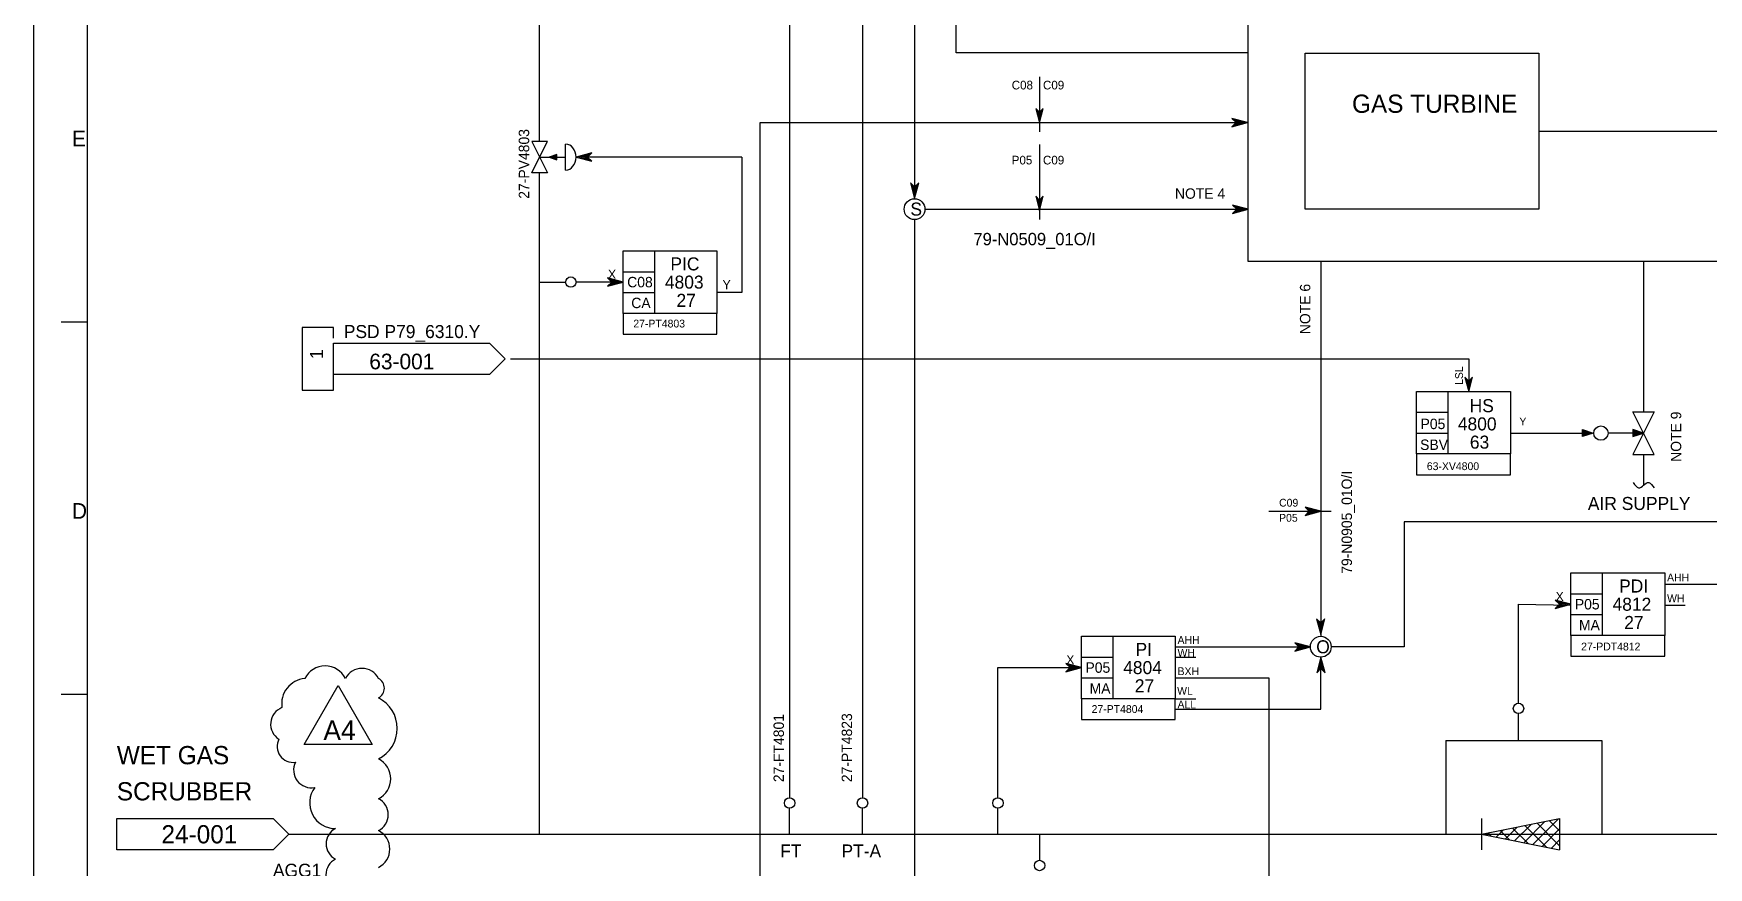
# Model space of a CAD drawing. Extents: x 0 to 841, y 0 to 594.
# Drawn here: x 0 to 321.6, y 193.6 to 353.7 of the extents above; entities that cross this region are included whole.
import ezdxf

# ---------------------------------------------------------------- set-up
doc = ezdxf.new("R2010")
doc.units = 0
for name, color, linetype in [('01-LIN-025-A', 7, 'Continuous'), ('08-LIN-050-A', 7, 'Continuous'), ('09-LIN-050-B', 7, 'Continuous'), ('12-LIN-100-A', 7, 'Continuous'), ('18-LIN-025-SP', 7, 'Continuous'), ('36-TXT-035', 7, 'Continuous'), ('43-', 7, 'Continuous'), ('45-', 7, 'Continuous'), ('46-', 7, 'Continuous'), ('47-', 7, 'Continuous'), ('48-BOR-018', 7, 'Continuous'), ('50-REV-035-TRNG', 7, 'Continuous'), ('51-REV-035-CLD', 7, 'Continuous'), ('60-', 7, 'Continuous'), ('Default', 7, 'Continuous')]:
    doc.layers.add(name, color=color, linetype=linetype)

msp = doc.modelspace()

# ---------------------------------------------------------------- linework, layer by layer
at = {"layer": '01-LIN-025-A'}
for p, q in [((10.33, 582.23), (10.33, 10.38)), ((10.33, 582.23), (10.33, 10.38)), ((139.51, 336.63), (233.05, 336.63)), ((171.18, 320), (233.18, 320)), ((247.18, 310), (247.18, 238)), ((10.33, 298.32), (5.32, 298.32)), ((10.33, 298.32), (5.32, 298.32)), ((91.59, 291.26), (275.59, 291.26)), ((275.59, 291.26), (275.59, 285.26)), ((283.59, 277.02), (299.08, 277.02)), ((237.18, 262), (249.18, 262)), ((313.18, 244), (317.18, 244)), ((219.18, 236), (245.18, 236)), ((219.18, 234), (223.18, 234)), ((10.33, 226.84), (5.32, 226.84)), ((10.33, 226.84), (5.32, 226.84)), ((219.18, 226), (223.18, 226)), ((271.18, 218), (301.18, 218)), ((271.18, 218), (271.18, 200)), ((301.18, 218), (301.18, 200))]:
    msp.add_line(p, q, dxfattribs=at)
for points in [[(233.18, 350), (177.18, 350), (177.18, 478), (211.18, 478)], [(169.18, 418), (169.18, 322)], [(193.18, 345.41), (193.18, 334.86)], [(139.51, 139.89), (139.51, 336.63)], [(193.18, 332.39), (193.18, 318)], [(169.18, 318), (169.18, 178), (211.18, 178)], [(57.59, 295.26), (57.59, 297.26), (53.59, 297.26), (51.59, 297.26), (51.59, 285.26), (57.59, 285.26), (57.59, 289.26)], [(325.18, 260), (263.18, 260), (263.18, 236), (249.18, 236)], [(313.18, 248), (327.18, 248), (327.18, 258)], [(219.18, 224), (247.18, 224), (247.18, 234)], [(219.18, 230), (237.18, 230), (237.18, 188), (309.18, 188), (309.18, 150)], [(278.05, 200), (293.05, 203)], [(278.05, 203), (278.05, 197)], [(287.92, 198.02), (292.86, 202.96)], [(293.05, 203), (293.05, 197)], [(278.05, 200), (293.05, 197)], [(279.09, 199.79), (279.6, 200.31)], [(279.91, 199.63), (279.29, 200.25)], [(280.85, 199.44), (282.26, 200.84)], [(283.44, 198.92), (281.65, 200.72)], [(282.62, 199.09), (284.91, 201.37)], [(286.98, 198.21), (284, 201.19)], [(284.39, 198.73), (287.56, 201.9)], [(286.16, 198.38), (290.21, 202.43)], [(290.51, 197.51), (286.36, 201.66)], [(293.05, 197.8), (288.72, 202.13)], [(289.69, 197.67), (293.05, 201.03)], [(293.05, 200.63), (291.07, 202.6)], [(291.46, 197.32), (293.05, 198.91)]]:
    msp.add_lwpolyline(points, dxfattribs=at)
for centre in [(169.18, 320), (247.18, 236)]:
    msp.add_circle(centre, 2, dxfattribs=at)
msp.add_open_spline([(307.18, 267.51), (307.51, 267.05), (308.18, 266.13), (309.18, 267.01), (310.18, 267.88), (310.84, 266.97), (311.18, 266.51)], degree=3, dxfattribs=at)
at = {"layer": '08-LIN-050-A'}
for p, q in [((97.18, 333), (97.18, 359.69)), ((97.18, 200), (97.18, 327)), ((309.18, 310), (309.18, 281.11)), ((309.18, 272.91), (309.18, 267.01)), ((49, 200), (343.18, 200))]:
    msp.add_line(p, q, dxfattribs=at)
at = {"layer": '09-LIN-050-B'}
msp.add_lwpolyline([(0, 0), (841, 0), (841, 594), (0, 594)], close=True, dxfattribs=at)
msp.add_lwpolyline([(0, 0), (841, 0), (841, 594), (0, 594)], close=True, dxfattribs=at)
at = {"layer": '18-LIN-025-SP'}
msp.add_lwpolyline([(233.18, 310.03), (381.18, 310.03), (381.18, 382.03), (233.18, 382.03)], close=True, dxfattribs=at)
at = {"layer": '43-'}
for p, q in [((57.59, 294.26), (87.59, 294.26)), ((57.59, 288.26), (57.59, 294.26)), ((87.59, 294.26), (90.59, 291.26)), ((90.59, 291.26), (87.59, 288.26)), ((87.59, 288.26), (57.59, 288.26)), ((16, 203), (46, 203)), ((16, 197), (16, 203)), ((46, 203), (49, 200)), ((49, 200), (46, 197)), ((46, 197), (16, 197))]:
    msp.add_line(p, q, dxfattribs=at)
at = {"layer": '46-'}
for p, q in [((193.18, 338.6), (192.46, 339.32)), ((192.46, 339.32), (193.18, 336.62)), ((193.18, 338.42), (192.64, 338.96)), ((192.64, 338.96), (193.18, 336.98)), ((193.18, 338.24), (192.82, 338.6)), ((192.82, 338.6), (193.18, 337.34)), ((193.18, 338.06), (193, 338.24)), ((193, 338.24), (193.18, 337.7)), ((193.18, 336.62), (193.9, 339.32)), ((193.9, 339.32), (193.18, 338.6)), ((193.18, 336.98), (193.72, 338.96)), ((193.72, 338.96), (193.18, 338.42)), ((193.18, 337.34), (193.54, 338.6)), ((193.54, 338.6), (193.18, 338.24)), ((193.18, 337.7), (193.36, 338.24)), ((193.36, 338.24), (193.18, 338.06)), ((233.11, 336.63), (230.11, 337.43)), ((230.11, 337.43), (230.91, 336.63)), ((230.91, 336.63), (230.11, 335.83)), ((230.11, 335.83), (233.11, 336.63)), ((232.71, 336.63), (230.51, 337.23)), ((230.51, 337.23), (231.11, 336.63)), ((231.11, 336.63), (230.51, 336.03)), ((230.51, 336.03), (232.71, 336.63)), ((232.31, 336.63), (230.91, 337.03)), ((230.91, 337.03), (231.31, 336.63)), ((231.31, 336.63), (230.91, 336.23)), ((230.91, 336.23), (232.31, 336.63)), ((231.91, 336.63), (231.31, 336.83)), ((231.31, 336.83), (231.51, 336.63)), ((231.51, 336.63), (231.31, 336.43)), ((231.31, 336.43), (231.91, 336.63)), ((107.18, 330.8), (104.18, 330)), ((104.18, 330), (107.18, 329.2)), ((106.78, 330.6), (104.58, 330)), ((104.58, 330), (106.78, 329.4)), ((106.38, 330.4), (104.98, 330)), ((104.98, 330), (106.38, 329.6)), ((105.98, 330.2), (105.38, 330)), ((105.38, 330), (105.98, 329.8)), ((105.78, 330), (105.98, 330.2)), ((105.98, 329.8), (105.78, 330)), ((105.98, 330), (106.38, 330.4)), ((106.38, 329.6), (105.98, 330)), ((106.18, 330), (106.78, 330.6)), ((106.78, 329.4), (106.18, 330)), ((106.38, 330), (107.18, 330.8)), ((107.18, 329.2), (106.38, 330)), ((169.18, 324.26), (168.38, 325.06)), ((168.38, 325.06), (169.18, 322.06)), ((169.18, 322.06), (169.98, 325.06)), ((169.98, 325.06), (169.18, 324.26)), ((169.18, 324.06), (168.58, 324.66)), ((168.58, 324.66), (169.18, 322.46)), ((169.18, 323.86), (168.78, 324.26)), ((168.78, 324.26), (169.18, 322.86)), ((169.18, 323.66), (168.98, 323.86)), ((168.98, 323.86), (169.18, 323.26)), ((169.18, 322.46), (169.78, 324.66)), ((169.78, 324.66), (169.18, 324.06)), ((169.18, 322.86), (169.58, 324.26)), ((169.58, 324.26), (169.18, 323.86)), ((169.18, 323.26), (169.38, 323.86)), ((169.38, 323.86), (169.18, 323.66)), ((193.18, 321.74), (192.46, 322.47)), ((192.46, 322.47), (193.18, 319.76)), ((193.18, 321.56), (192.64, 322.1)), ((192.64, 322.1), (193.18, 320.12)), ((193.18, 321.38), (192.82, 321.74)), ((192.82, 321.74), (193.18, 320.48)), ((193.18, 319.76), (193.9, 322.47)), ((193.9, 322.47), (193.18, 321.74)), ((193.18, 320.12), (193.72, 322.1)), ((193.72, 322.1), (193.18, 321.56)), ((193.18, 320.48), (193.54, 321.74)), ((193.54, 321.74), (193.18, 321.38)), ((193.18, 321.2), (193, 321.38)), ((193, 321.38), (193.18, 320.84)), ((193.18, 320.84), (193.36, 321.38)), ((193.36, 321.38), (193.18, 321.2)), ((233.24, 320), (230.24, 320.8)), ((230.24, 320.8), (231.04, 320)), ((231.04, 320), (230.24, 319.2)), ((230.24, 319.2), (233.24, 320)), ((232.84, 320), (230.64, 320.6)), ((230.64, 320.6), (231.24, 320)), ((231.24, 320), (230.64, 319.4)), ((230.64, 319.4), (232.84, 320)), ((232.44, 320), (231.04, 320.4)), ((231.04, 320.4), (231.44, 320)), ((231.44, 320), (231.04, 319.6)), ((231.04, 319.6), (232.44, 320)), ((232.04, 320), (231.44, 320.2)), ((231.44, 320.2), (231.64, 320)), ((231.64, 320), (231.44, 319.8)), ((231.44, 319.8), (232.04, 320)), ((113.24, 306), (110.24, 306.8)), ((110.24, 306.8), (111.04, 306)), ((111.04, 306), (110.24, 305.2)), ((110.24, 305.2), (113.24, 306)), ((112.84, 306), (110.64, 306.6)), ((110.64, 306.6), (111.24, 306)), ((111.24, 306), (110.64, 305.4)), ((110.64, 305.4), (112.84, 306)), ((112.44, 306), (111.04, 306.4)), ((111.04, 306.4), (111.44, 306)), ((111.44, 306), (111.04, 305.6)), ((111.04, 305.6), (112.44, 306)), ((112.04, 306), (111.44, 306.2)), ((111.44, 306.2), (111.64, 306)), ((111.64, 306), (111.44, 305.8)), ((111.44, 305.8), (112.04, 306)), ((275.59, 287.01), (274.86, 287.73)), ((274.86, 287.73), (275.59, 285.02)), ((275.59, 286.83), (275.04, 287.37)), ((275.04, 287.37), (275.59, 285.38)), ((275.59, 286.65), (275.23, 287.01)), ((275.23, 287.01), (275.59, 285.74)), ((275.59, 286.47), (275.41, 286.65)), ((275.41, 286.65), (275.59, 286.1)), ((275.59, 285.02), (276.31, 287.73)), ((276.31, 287.73), (275.59, 287.01)), ((275.59, 285.38), (276.13, 287.37)), ((276.13, 287.37), (275.59, 286.83)), ((275.59, 285.74), (275.95, 287.01)), ((275.95, 287.01), (275.59, 286.65)), ((275.59, 286.1), (275.77, 286.65)), ((275.77, 286.65), (275.59, 286.47)), ((247.18, 262), (244.18, 262.8)), ((244.18, 262.8), (244.98, 262)), ((244.98, 262), (244.18, 261.2)), ((244.18, 261.2), (247.18, 262)), ((246.78, 262), (244.58, 262.6)), ((244.58, 262.6), (245.18, 262)), ((245.18, 262), (244.58, 261.4)), ((244.58, 261.4), (246.78, 262)), ((246.38, 262), (244.98, 262.4)), ((244.98, 262.4), (245.38, 262)), ((245.38, 262), (244.98, 261.6)), ((244.98, 261.6), (246.38, 262)), ((245.98, 262), (245.38, 262.2)), ((245.38, 262.2), (245.58, 262)), ((245.58, 262), (245.38, 261.8)), ((245.38, 261.8), (245.98, 262)), ((295.22, 244.16), (292.22, 244.96)), ((292.22, 244.96), (293.02, 244.16)), ((294.82, 244.16), (292.62, 244.76)), ((292.62, 244.76), (293.22, 244.16)), ((294.42, 244.16), (293.02, 244.56)), ((293.02, 244.56), (293.42, 244.16)), ((247.18, 240.57), (246.38, 241.37)), ((246.38, 241.37), (247.18, 238.37)), ((247.18, 238.37), (247.98, 241.37)), ((247.98, 241.37), (247.18, 240.57)), ((293.02, 244.16), (292.22, 243.36)), ((292.22, 243.36), (295.22, 244.16)), ((293.22, 244.16), (292.62, 243.56)), ((292.62, 243.56), (294.82, 244.16)), ((293.42, 244.16), (293.02, 243.76)), ((293.02, 243.76), (294.42, 244.16)), ((294.02, 244.16), (293.42, 244.36)), ((293.42, 244.36), (293.62, 244.16)), ((293.62, 244.16), (293.42, 243.96)), ((293.42, 243.96), (294.02, 244.16)), ((247.18, 240.37), (246.58, 240.97)), ((246.58, 240.97), (247.18, 238.77)), ((247.18, 240.17), (246.78, 240.57)), ((246.78, 240.57), (247.18, 239.17)), ((247.18, 239.97), (246.98, 240.17)), ((246.98, 240.17), (247.18, 239.57)), ((247.18, 238.77), (247.78, 240.97)), ((247.78, 240.97), (247.18, 240.37)), ((247.18, 239.17), (247.58, 240.57)), ((247.58, 240.57), (247.18, 240.17)), ((247.18, 239.57), (247.38, 240.17)), ((247.38, 240.17), (247.18, 239.97)), ((245.18, 235.96), (242.18, 236.76)), ((242.18, 236.76), (242.98, 235.96)), ((242.98, 235.96), (242.18, 235.16)), ((242.18, 235.16), (245.18, 235.96)), ((244.78, 235.96), (242.58, 236.56)), ((242.58, 236.56), (243.18, 235.96)), ((243.18, 235.96), (242.58, 235.36)), ((242.58, 235.36), (244.78, 235.96)), ((244.38, 235.96), (242.98, 236.36)), ((242.98, 236.36), (243.38, 235.96)), ((243.38, 235.96), (242.98, 235.56)), ((242.98, 235.56), (244.38, 235.96)), ((243.98, 235.96), (243.38, 236.16)), ((243.38, 236.16), (243.58, 235.96)), ((243.58, 235.96), (243.38, 235.76)), ((243.38, 235.76), (243.98, 235.96)), ((201.24, 232), (198.24, 232.8)), ((198.24, 232.8), (199.04, 232)), ((199.04, 232), (198.24, 231.2)), ((198.24, 231.2), (201.24, 232)), ((200.84, 232), (198.64, 232.6)), ((198.64, 232.6), (199.24, 232)), ((199.24, 232), (198.64, 231.4)), ((198.64, 231.4), (200.84, 232)), ((200.44, 232), (199.04, 232.4)), ((199.04, 232.4), (199.44, 232)), ((199.44, 232), (199.04, 231.6)), ((199.04, 231.6), (200.44, 232)), ((200.04, 232), (199.44, 232.2)), ((199.44, 232.2), (199.64, 232)), ((199.64, 232), (199.44, 231.8)), ((199.44, 231.8), (200.04, 232)), ((247.2, 234.02), (246.4, 231.02)), ((246.4, 231.02), (247.2, 231.82)), ((247.2, 233.62), (246.6, 231.42)), ((246.6, 231.42), (247.2, 232.02)), ((247.2, 233.22), (246.8, 231.82)), ((246.8, 231.82), (247.2, 232.22)), ((247.2, 232.82), (247, 232.22)), ((247, 232.22), (247.2, 232.42)), ((248, 231.02), (247.2, 234.02)), ((247.8, 231.42), (247.2, 233.62)), ((247.6, 231.82), (247.2, 233.22)), ((247.4, 232.22), (247.2, 232.82)), ((247.2, 232.42), (247.4, 232.22)), ((247.2, 232.22), (247.6, 231.82)), ((247.2, 232.02), (247.8, 231.42)), ((247.2, 231.82), (248, 231.02))]:
    msp.add_line(p, q, dxfattribs=at)
for points in [[(145.18, 502), (145.18, 207)], [(159.18, 496), (159.18, 207)], [(136.03, 330), (106.18, 330)], [(136.03, 330), (136.03, 304)], [(113.18, 306), (104.18, 306)], [(136.03, 304), (131.33, 304)], [(285.15, 225.16), (285.15, 244.16), (295.18, 244)], [(185.18, 207), (185.18, 232), (201.24, 232)]]:
    msp.add_lwpolyline(points, dxfattribs=at)
at = {"layer": '47-'}
for p, q in [((97.18, 330), (102.18, 330)), ((97.18, 306), (102.18, 306)), ((309.18, 277.01), (302.34, 277.01)), ((285.15, 218.16), (285.15, 223.16)), ((145.18, 200), (145.18, 205)), ((159.18, 200), (159.18, 205)), ((185.18, 200), (185.18, 205)), ((193.18, 200), (193.18, 195))]:
    msp.add_line(p, q, dxfattribs=at)
for points in [[(97.18, 330), (98.68, 333), (95.68, 333), (98.68, 327), (95.68, 327), (97.18, 330)], [(102.18, 327.5), (102.18, 332.5)], [(309.18, 277.01), (307.13, 272.91), (311.23, 272.91), (307.13, 281.11), (311.23, 281.11), (309.18, 277.01)]]:
    msp.add_lwpolyline(points, dxfattribs=at)
for centre, radius in [((103.18, 306), 1), ((300.97, 277.01), 1.37), ((285.15, 224.16), 1), ((145.18, 206), 1), ((159.18, 206), 1), ((185.18, 206), 1), ((193.18, 194), 1)]:
    msp.add_circle(centre, radius, dxfattribs=at)
msp.add_ellipse((102.18, 330), major_axis=(0, 2.5), ratio=0.8, start_param=3.141593, end_param=6.283185, dxfattribs=at)
at = {"layer": '48-BOR-018'}
for p, q in [((113.24, 312), (131.24, 312)), ((113.24, 300), (113.24, 312)), ((119.24, 312), (119.24, 300)), ((131.24, 312), (131.24, 300)), ((113.24, 308), (119.24, 308)), ((113.24, 304), (119.24, 304)), ((131.24, 300), (113.24, 300)), ((113.24, 300), (113.24, 296)), ((131.24, 296), (131.24, 300)), ((113.24, 296), (131.24, 296)), ((265.59, 285.02), (283.59, 285.02)), ((265.59, 273.02), (265.59, 285.02)), ((271.59, 285.02), (271.59, 273.02)), ((283.59, 285.02), (283.59, 273.02)), ((265.59, 281.02), (271.59, 281.02)), ((265.59, 277.02), (271.59, 277.02)), ((283.59, 273.02), (265.59, 273.02)), ((265.59, 273.02), (265.59, 269.02)), ((283.59, 269.02), (283.59, 273.02)), ((265.59, 269.02), (283.59, 269.02)), ((295.22, 250.16), (313.22, 250.16)), ((295.22, 238.16), (295.22, 250.16)), ((301.22, 250.16), (301.22, 238.16)), ((313.22, 250.16), (313.22, 238.16)), ((295.22, 246.16), (301.22, 246.16)), ((295.22, 242.16), (301.22, 242.16)), ((313.22, 238.16), (295.22, 238.16)), ((295.22, 238.16), (295.22, 234.16)), ((313.22, 234.16), (313.22, 238.16)), ((201.24, 238), (219.24, 238)), ((201.24, 226), (201.24, 238)), ((207.24, 238), (207.24, 226)), ((219.24, 238), (219.24, 226)), ((201.24, 234), (207.24, 234)), ((295.22, 234.16), (313.22, 234.16)), ((201.24, 230), (207.24, 230)), ((219.24, 226), (201.24, 226)), ((201.24, 226), (201.24, 222)), ((219.24, 222), (219.24, 226)), ((201.24, 222), (219.24, 222))]:
    msp.add_line(p, q, dxfattribs=at)
at = {"layer": '50-REV-035-TRNG'}
for p, q in [((100.52, 330.5), (99.02, 330)), ((99.02, 330), (100.52, 329.5)), ((99.26, 330.04), (100.44, 329.65)), ((100.44, 330.35), (99.49, 330.04)), ((99.49, 330.04), (100.36, 329.8)), ((100.36, 330.2), (99.73, 330.04)), ((99.73, 330.04), (100.28, 329.88)), ((100.28, 330.04), (99.97, 330.04)), ((100.28, 329.88), (100.28, 330.04)), ((100.36, 329.8), (100.36, 330.2)), ((100.44, 329.65), (100.44, 330.35)), ((100.52, 329.5), (100.52, 330.5)), ((297.45, 276.34), (297.45, 277.7)), ((297.45, 277.7), (299.5, 277.02)), ((299.5, 277.02), (297.45, 276.34)), ((297.56, 276.54), (297.56, 277.51)), ((297.56, 277.51), (298.86, 277.07)), ((299.18, 277.07), (297.56, 276.54)), ((297.67, 276.75), (297.67, 277.29)), ((297.67, 277.29), (298.53, 277.07)), ((298.86, 277.07), (297.67, 276.75)), ((298.53, 277.07), (297.78, 276.86)), ((297.78, 276.86), (297.78, 277.07)), ((297.78, 277.07), (298.21, 277.07)), ((309.18, 277.01), (307.13, 277.7)), ((307.13, 277.7), (307.13, 276.33)), ((307.13, 276.33), (309.18, 277.01)), ((308.86, 276.96), (307.24, 277.5)), ((307.24, 277.5), (307.24, 276.53)), ((307.24, 276.53), (308.53, 276.96)), ((308.53, 276.96), (307.35, 277.28)), ((307.35, 277.28), (307.35, 276.74)), ((307.35, 276.74), (308.21, 276.96)), ((308.21, 276.96), (307.45, 277.17)), ((307.45, 277.17), (307.45, 276.96)), ((307.45, 276.96), (307.89, 276.96))]:
    msp.add_line(p, q, dxfattribs=at)
at = {"layer": '51-REV-035-CLD'}
msp.add_lwpolyline([(58.51, 228.58), (65.06, 217.24), (51.96, 217.24)], close=True, dxfattribs=at)
at = {"layer": '60-'}
for points in [[(244.18, 320.02), (244.18, 349.94)], [(244.18, 349.94), (289.06, 349.94)], [(289.06, 349.94), (289.06, 320.02)], [(289.06, 334.98), (335.81, 334.98)], [(289.06, 320.02), (244.18, 320.02)]]:
    msp.add_lwpolyline(points, dxfattribs=at)
at = {"layer": 'Default'}
for centre, radius, start, end in [((56, 227.93), 4.38, 26.6246, 153.3754), ((63.08, 228.31), 3.54, 26.6246, 153.3754), ((52.52, 225.04), 4.87, 95.1061, 188.5734), ((65.3, 228.04), 2.08, 296.6246, 63.3754), ((63.3, 220.32), 6.55, 296.6246, 63.3754), ((48.93, 221.14), 3.4, 111.1783, 237.9292), ((49.82, 216.84), 3.04, 152.2028, 278.9537), ((53.37, 212.33), 3.42, 153.8148, 280.5657), ((64.33, 210.64), 4.27, 296.6246, 63.3754), ((57.97, 206.03), 4.94, 143.5941, 270.345), ((64.7, 203.76), 3.43, 296.6246, 63.3754), ((59.47, 198.16), 3.28, 116.6246, 243.3754), ((64.47, 197.16), 3.95, 296.6246, 63.3754), ((59.5, 192.22), 3.36, 116.6246, 243.3754)]:
    msp.add_arc(centre, radius, start, end, dxfattribs=at)

# ---------------------------------------------------------------- texts
at = {"layer": '01-LIN-025-A'}
for s, height, p in [('E', 3.02, (7.36, 332.04)), ('E', 3.02, (7.36, 332.04)), ('NOTE 4', 2, (219.18, 322)), ('S', 2.5, (168.38, 318.77)), ('PSD P79_6310.Y', 2.5, (59.59, 295.26)), ('27-PT4803', 1.5, (115.18, 297.29)), ('63-001', 3, (64.48, 289.26)), ('Y', 1.5, (285.32, 278.48)), ('63-XV4800', 1.5, (267.55, 269.91)), ('C09', 1.5, (239.18, 262.9)), ('D', 3.02, (7.36, 260.56)), ('D', 3.02, (7.36, 260.56)), ('P05', 1.5, (239.18, 260)), ('AHH', 1.5, (313.68, 248.55)), ('WH', 1.5, (313.68, 244.55)), ('AHH', 1.5, (219.68, 236.55)), ('WH', 1.5, (219.68, 234.08)), ('O', 2.5, (246.31, 234.74)), ('27-PDT4812', 1.5, (297.18, 235.29)), ('BXH', 1.5, (219.68, 230.55)), ('WL', 1.5, (219.6, 226.79)), ('ALL', 1.5, (219.68, 224.16)), ('27-PT4804', 1.5, (203.18, 223.29))]:
    msp.add_text(s, height=height, dxfattribs=at).set_placement(p)
for s, height, p in [('27-PV4803', 2, (95.18, 322)), ('NOTE 6', 2, (245.18, 296)), ('1', 2.5, (55.59, 291.26)), ('LSL', 1.5, (274.48, 286.26)), ('NOTE 9', 2, (316.4, 271.49)), ('79-N0905_01O/I', 2, (253.18, 250)), ('27-FT4801', 2, (144.1, 210)), ('27-PT4823', 2, (157.18, 210))]:
    msp.add_text(s, height=height, rotation=90, dxfattribs=at).set_placement(p)
at = {"layer": '12-LIN-100-A'}
msp.add_text('79-N0509_01O/I', height=2.375, dxfattribs=at).set_placement((180.49, 313.07))
at = {"layer": '36-TXT-035'}
msp.add_text('GAS TURBINE', height=3.5, dxfattribs=at).set_placement((253.18, 338.5))
at = {"layer": '43-'}
for s, p in [('WET GAS', (16, 213.44)), ('SCRUBBER', (16, 206.5)), ('24-001', (24.57, 198.25))]:
    msp.add_text(s, height=3.5, dxfattribs=at).set_placement(p)
at = {"layer": '45-'}
for s, height, p in [('C08', 1.662, (187.84, 342.99)), ('C09', 1.662, (193.84, 342.99)), ('P05', 1.662, (187.84, 328.59)), ('C09', 1.662, (193.84, 328.59)), ('X', 1.75, (110.31, 306.63)), ('Y', 1.75, (132.31, 304.63)), ('X', 1.75, (292.28, 244.78)), ('X', 1.75, (198.31, 232.63))]:
    msp.add_text(s, height=height, dxfattribs=at).set_placement(p)
at = {"layer": '50-REV-035-TRNG'}
for s, height, p in [('PIC', 2.5, (122.3, 308.25)), ('C08', 2, (114, 305)), ('4803', 2.5, (121.24, 304.75)), ('CA', 2, (114.79, 301)), ('27', 2.5, (123.47, 301.25)), ('HS', 2.5, (275.77, 281.03)), ('4800', 2.5, (273.5, 277.53)), ('P05', 2, (266.34, 277.78)), ('SBV', 2, (266.26, 273.78)), ('63', 2.5, (275.81, 274.03)), ('AIR SUPPLY', 2.5, (298.47, 262.25)), ('PDI', 2.5, (304.47, 246.41)), ('P05', 2, (295.97, 243.16)), ('4812', 2.5, (303.21, 242.91)), ('27', 2.5, (305.45, 239.41)), ('MA', 2, (296.76, 239.16)), ('PI', 2.5, (211.61, 234.25)), ('P05', 2, (202, 231)), ('4804', 2.5, (209.24, 230.75)), ('MA', 2, (202.79, 227)), ('27', 2.5, (211.47, 227.25)), ('FT', 2.5, (143.38, 195.54)), ('PT-A', 2.5, (155.15, 195.54)), ('AGG1', 2.5, (45.98, 191.84))]:
    msp.add_text(s, height=height, dxfattribs=at).set_placement(p)
at = {"layer": '51-REV-035-CLD'}
msp.add_text('A4', height=3.78, dxfattribs=at).set_placement((55.67, 218.08))

doc.saveas('drawing.dxf')
